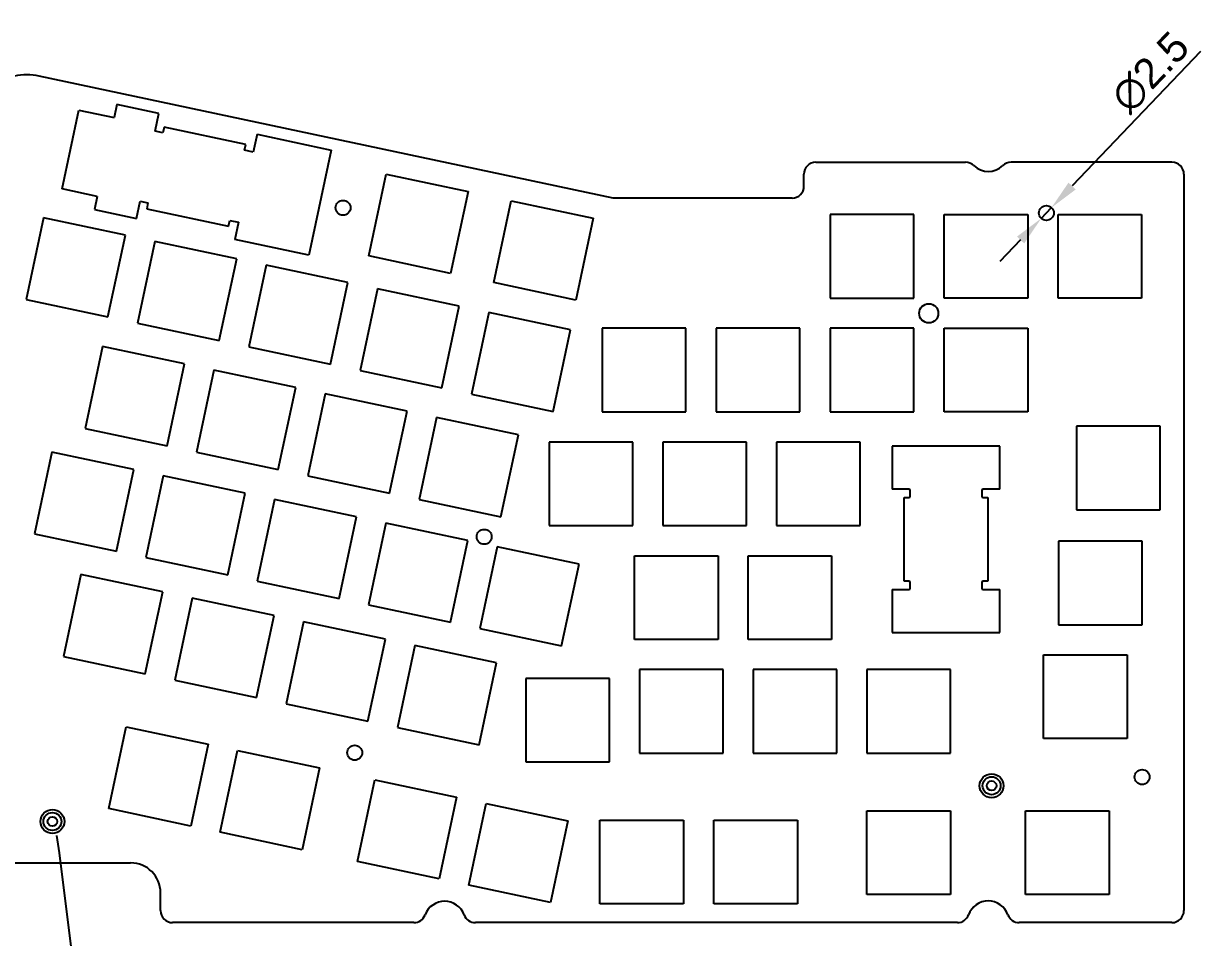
# Model space of a CAD drawing. Header units: millimetres. Extents: x 10619 to 11332, y 86 to 1699.
# Drawn here: x 10935.2 to 11132.2, y 182.6 to 335.7 of the extents above; entities that cross this region are included whole.
import ezdxf

# ---------------------------------------------------------------- set-up
doc = ezdxf.new("R2010")
doc.units = ezdxf.units.MM
doc.styles.add('标注', font='arial.ttf')
doc.dimstyles.new('ISO-25', dxfattribs={"dimtxt": 5, "dimasz": 5, "dimexe": 2, "dimexo": 0.5, "dimgap": 1, "dimtad": 1, "dimdec": 3, "dimdsep": 46, "dimtxsty": '标注', "dimcen": 2.5, "dimadec": 0, "dimazin": 0, "dimtfac": 1, "dimtdec": 3, "dimtmove": 0, "dimatfit": 3, "dimfxl": 1, "dimarcsym": 0})
doc.dimstyles.new('ISO-25$3', dxfattribs={"dimtxt": 5, "dimasz": 5, "dimexe": 2, "dimexo": 0.5, "dimgap": 1, "dimtad": 1, "dimtih": 1, "dimtoh": 1, "dimdec": 3, "dimdsep": 46, "dimtxsty": '标注', "dimcen": 2.5, "dimadec": 0, "dimazin": 0, "dimtfac": 1, "dimtdec": 3, "dimtmove": 0, "dimatfit": 3, "dimfxl": 1, "dimarcsym": 0})

# ---------------------------------------------------------------- blocks, each defined once
blk = doc.blocks.new('*D44')
at = {"color": 0, "lineweight": -2}
for p, q in [((11132.2, 330.95), (11110.72, 308.45)), ((11105.54, 303.02), (11107.26, 304.83)), ((11102.09, 299.41), (11098.63, 295.79))]:
    blk.add_line(p, q, dxfattribs=at)
at = {"color": 0}
for points in [[(11110.11, 309.02), (11111.32, 307.87), (11107.26, 304.83)], [(11101.48, 299.98), (11102.69, 298.83), (11105.54, 303.02)]]:
    blk.add_solid(points, dxfattribs=at)
at = {"layer": 'Defpoints', "color": 0}
for p in [(11107.26, 304.83), (11105.54, 303.02)]:
    blk.add_point(p, dxfattribs=at)
at = {"color": 0, "insert": (11123.8, 327.5), "char_height": 5, "attachment_point": 5, "rotation": 46.3269, "style": '标注'}
blk.add_mtext('∅2.5', dxfattribs=at)
blk = doc.blocks.new('BR')
at = {"color": 6, "linetype": 'Continuous'}
for p, q in [((11677.08, 1035.58), (11691.08, 1035.58)), ((11677.08, 1021.58), (11677.08, 1035.58)), ((11691.08, 1035.58), (11691.08, 1021.58)), ((11696.13, 1035.58), (11710.13, 1035.58)), ((11696.13, 1021.58), (11696.13, 1035.58)), ((11710.13, 1035.58), (11710.13, 1021.58)), ((11691.08, 1021.58), (11677.08, 1021.58)), ((11710.13, 1021.58), (11696.13, 1021.58)), ((11670.9, 978.43), (11684.9, 978.43)), ((11670.9, 964.43), (11670.9, 978.43)), ((11684.9, 978.43), (11684.9, 964.43)), ((11689.97, 978.43), (11703.97, 978.43)), ((11689.97, 964.43), (11689.97, 978.43)), ((11703.97, 978.43), (11703.97, 964.43)), ((11723.04, 978.43), (11709.04, 978.43)), ((11709.04, 978.43), (11709.04, 964.43)), ((11723.04, 964.43), (11723.04, 978.43)), ((11684.9, 964.43), (11670.9, 964.43)), ((11703.97, 964.43), (11689.97, 964.43)), ((11709.04, 964.43), (11723.04, 964.43)), ((11647.38, 959.7), (11633.68, 956.79)), ((11650.29, 946.01), (11647.38, 959.7)), ((11689.97, 959.38), (11703.97, 959.38)), ((11689.97, 945.38), (11689.97, 959.38)), ((11703.97, 959.38), (11703.97, 945.38)), ((11723.04, 959.38), (11709.04, 959.38)), ((11709.04, 959.38), (11709.04, 945.38)), ((11723.04, 945.38), (11723.04, 959.38)), ((11742.11, 959.38), (11728.11, 959.38)), ((11728.11, 959.38), (11728.11, 945.38)), ((11742.11, 945.38), (11742.11, 959.38)), ((11633.68, 956.79), (11636.6, 943.1)), ((11626.43, 955.25), (11612.74, 952.33)), ((11629.35, 941.55), (11626.43, 955.25)), ((11612.74, 952.33), (11615.65, 938.64)), ((11636.6, 943.1), (11650.29, 946.01)), ((11703.97, 945.38), (11689.97, 945.38)), ((11709.04, 945.38), (11723.04, 945.38)), ((11728.11, 945.38), (11742.11, 945.38)), ((11615.65, 938.64), (11629.35, 941.55))]:
    blk.add_line(p, q, dxfattribs=at)

msp = doc.modelspace()

# ---------------------------------------------------------------- linework, layer by layer
at = {"color": 7, "linetype": 'Continuous'}
for p, q in [((11033.8725, 306.4279), (10937.8154, 326.864)), ((10941.6663, 307.9574), (10944.4755, 321.1619)), ((10944.4755, 321.1619), (10950.3442, 319.9133)), ((10950.8124, 322.1141), (10950.3442, 319.9133)), ((10957.8548, 320.6158), (10950.8124, 322.1141)), ((10957.2183, 317.6242), (10957.8548, 320.6158)), ((10958.5115, 317.349), (10957.2183, 317.6242)), ((10958.7196, 318.3271), (10958.5115, 317.349)), ((10972.4132, 315.4138), (10958.7196, 318.3271)), ((10972.2051, 314.4357), (10972.4132, 315.4138)), ((10974.287, 317.1198), (10973.6506, 314.1282)), ((10974.287, 317.1198), (10986.709, 314.4771)), ((10973.6506, 314.1282), (10972.2051, 314.4357)), ((10986.709, 314.4771), (10982.9634, 296.8711)), ((11067.8263, 312.4279), (11092.8713, 312.4279)), ((11127.4264, 312.4279), (11100.5015, 312.4279)), ((11065.8263, 308.4279), (11065.8263, 310.4279)), ((11129.4264, 310.4279), (11129.4264, 187.1079)), ((10947.535, 306.7088), (10941.6663, 307.9574)), ((10947.535, 306.7088), (10947.0667, 304.5081)), ((10954.1091, 303.0098), (10954.7212, 305.8868)), ((10954.7212, 305.8868), (10956.0144, 305.6117)), ((10956.0144, 305.6117), (10955.8063, 304.6336)), ((11063.8263, 306.4279), (11033.8725, 306.4279)), ((10947.0667, 304.5081), (10954.1091, 303.0098)), ((10955.8063, 304.6336), (10969.4999, 301.7203)), ((10938.5459, 303.1427), (10935.6326, 289.4492)), ((10952.2394, 300.2294), (10938.5459, 303.1427)), ((10969.4999, 301.7203), (10969.7079, 302.6984)), ((10969.7079, 302.6984), (10971.1535, 302.3909)), ((10971.1535, 302.3909), (10970.5414, 299.5139)), ((10949.3261, 286.5359), (10952.2394, 300.2294)), ((10982.9634, 296.8711), (10970.5414, 299.5139)), ((10957.1789, 299.1786), (10954.2656, 285.485)), ((10970.8724, 296.2653), (10957.1789, 299.1786)), ((10967.9591, 282.5718), (10970.8724, 296.2653)), ((10975.8119, 295.2144), (10972.8986, 281.5209)), ((10989.5054, 292.3011), (10975.8119, 295.2144)), ((10986.5921, 278.6076), (10989.5054, 292.3011)), ((10994.4448, 291.2503), (10991.5315, 277.5567)), ((11008.1384, 288.337), (10994.4448, 291.2503)), ((10935.6326, 289.4492), (10949.3261, 286.5359)), ((11005.2251, 274.6434), (11008.1384, 288.337)), ((11013.0778, 287.2861), (11010.1645, 273.5926)), ((11026.7713, 284.3728), (11013.0778, 287.2861)), ((10954.2656, 285.485), (10967.9591, 282.5718)), ((11023.858, 270.6793), (11026.7713, 284.3728)), ((11046.0763, 284.6279), (11032.0763, 284.6279)), ((11032.0763, 284.6279), (11032.0763, 270.6279)), ((11046.0763, 270.6279), (11046.0763, 284.6279)), ((10948.4318, 281.5632), (10945.5185, 267.8696)), ((10962.1253, 278.6499), (10948.4318, 281.5632)), ((10972.8986, 281.5209), (10986.5921, 278.6076)), ((10959.212, 264.9563), (10962.1253, 278.6499)), ((10967.0648, 277.599), (10964.1515, 263.9055)), ((10980.7583, 274.6857), (10967.0648, 277.599)), ((10991.5315, 277.5567), (11005.2251, 274.6434)), ((10977.845, 260.9922), (10980.7583, 274.6857)), ((10985.6977, 273.6348), (10982.7844, 259.9413)), ((10999.3913, 270.7215), (10985.6977, 273.6348)), ((11010.1645, 273.5926), (11023.858, 270.6793)), ((10996.478, 257.028), (10999.3913, 270.7215)), ((11032.0763, 270.6279), (11046.0763, 270.6279)), ((11004.3307, 269.6707), (11001.4174, 255.9772)), ((11018.0242, 266.7574), (11004.3307, 269.6707)), ((11125.4264, 268.2279), (11111.4264, 268.2279)), ((11111.4264, 268.2279), (11111.4264, 254.2279)), ((11125.4264, 254.2279), (11125.4264, 268.2279)), ((10945.5185, 267.8696), (10959.212, 264.9563)), ((11015.1109, 253.0639), (11018.0242, 266.7574)), ((11037.1764, 265.5779), (11023.1764, 265.5779)), ((11023.1764, 265.5779), (11023.1764, 251.5779)), ((11037.1764, 251.5779), (11037.1764, 265.5779)), ((11056.2264, 265.5779), (11042.2264, 265.5779)), ((11042.2264, 265.5779), (11042.2264, 251.5779)), ((11056.2264, 251.5779), (11056.2264, 265.5779)), ((10939.9585, 263.8895), (10937.0452, 250.196)), ((10953.6521, 260.9762), (10939.9585, 263.8895)), ((10964.1515, 263.9055), (10977.845, 260.9922)), ((10950.7388, 247.2827), (10953.6521, 260.9762)), ((10958.5915, 259.9253), (10955.6782, 246.2318)), ((10972.285, 257.012), (10958.5915, 259.9253)), ((10982.7844, 259.9413), (10996.478, 257.028)), ((10969.3717, 243.3185), (10972.285, 257.012)), ((10977.2245, 255.9612), (10974.3112, 242.2676)), ((10990.918, 253.0479), (10977.2245, 255.9612)), ((11001.4174, 255.9772), (11015.1109, 253.0639)), ((11111.4264, 254.2279), (11125.4264, 254.2279)), ((10988.0047, 239.3543), (10990.918, 253.0479)), ((10937.0452, 250.196), (10950.7388, 247.2827)), ((10995.8575, 251.997), (10992.9442, 238.3035)), ((11009.551, 249.0837), (10995.8575, 251.997)), ((11023.1764, 251.5779), (11037.1764, 251.5779)), ((11042.2264, 251.5779), (11056.2264, 251.5779)), ((11006.6377, 235.3902), (11009.551, 249.0837)), ((11122.4264, 248.9779), (11108.4264, 248.9779)), ((11108.4264, 248.9779), (11108.4264, 234.9779)), ((11122.4264, 234.9779), (11122.4264, 248.9779)), ((11014.4904, 248.0328), (11011.5772, 234.3393)), ((11028.184, 245.1195), (11014.4904, 248.0328)), ((10955.6782, 246.2318), (10969.3717, 243.3185)), ((11025.2707, 231.426), (11028.184, 245.1195)), ((10944.7974, 243.3837), (10941.8841, 229.6902)), ((10958.4909, 240.4704), (10944.7974, 243.3837)), ((10955.5776, 226.7769), (10958.4909, 240.4704)), ((10974.3112, 242.2676), (10988.0047, 239.3543)), ((10963.4303, 239.4195), (10960.517, 225.726)), ((10977.1239, 236.5062), (10963.4303, 239.4195)), ((10974.2106, 222.8127), (10977.1239, 236.5062)), ((10992.9442, 238.3035), (11006.6377, 235.3902)), ((10982.0633, 235.4554), (10979.15, 221.7618)), ((10995.7568, 232.5421), (10982.0633, 235.4554)), ((11108.4264, 234.9779), (11122.4264, 234.9779)), ((10992.8435, 218.8485), (10995.7568, 232.5421)), ((11011.5772, 234.3393), (11025.2707, 231.426)), ((11000.6963, 231.4912), (10997.783, 217.7977)), ((11014.3898, 228.5779), (11000.6963, 231.4912)), ((10941.8841, 229.6902), (10955.5776, 226.7769)), ((11011.4765, 214.8844), (11014.3898, 228.5779)), ((11105.9211, 229.9279), (11119.9211, 229.9279)), ((11105.9211, 215.9279), (11105.9211, 229.9279)), ((11119.9211, 229.9279), (11119.9211, 215.9279)), ((11052.3264, 227.4779), (11038.3264, 227.4779)), ((11038.3264, 227.4779), (11038.3264, 213.4779)), ((11052.3264, 213.4779), (11052.3264, 227.4779)), ((10960.517, 225.726), (10974.2106, 222.8127)), ((11033.2764, 226.0079), (11019.2764, 226.0079)), ((11019.2764, 226.0079), (11019.2764, 212.0079)), ((11033.2764, 212.0079), (11033.2764, 226.0079)), ((10979.15, 221.7618), (10992.8435, 218.8485)), ((10949.4893, 204.1882), (10952.4026, 217.8817)), ((10952.4026, 217.8817), (10966.0961, 214.9684)), ((10997.783, 217.7977), (11011.4765, 214.8844)), ((10966.0961, 214.9684), (10963.1828, 201.2749)), ((11119.9211, 215.9279), (11105.9211, 215.9279)), ((10968.1223, 200.224), (10971.0356, 213.9176)), ((10971.0356, 213.9176), (10984.7291, 211.0043)), ((11038.3264, 213.4779), (11052.3264, 213.4779)), ((10984.7291, 211.0043), (10981.8158, 197.3107)), ((11019.2764, 212.0079), (11033.2764, 212.0079)), ((10991.0834, 195.3391), (10993.9967, 209.0326)), ((10993.9967, 209.0326), (11007.6902, 206.1193)), ((11007.6902, 206.1193), (11004.7769, 192.4258)), ((11009.7164, 191.3749), (11012.6297, 205.0684)), ((11012.6297, 205.0684), (11026.3232, 202.1551)), ((10963.1828, 201.2749), (10949.4893, 204.1882)), ((11076.3761, 203.8079), (11090.3761, 203.8079)), ((11076.3761, 189.8079), (11076.3761, 203.8079)), ((11090.3761, 203.8079), (11090.3761, 189.8079)), ((11102.9211, 203.8079), (11116.9211, 203.8079)), ((11102.9211, 189.8079), (11102.9211, 203.8079)), ((11116.9211, 203.8079), (11116.9211, 189.8079)), ((11026.3232, 202.1551), (11023.4099, 188.4616)), ((11031.6771, 202.2629), (11045.6771, 202.2629)), ((11031.6771, 188.2629), (11031.6771, 202.2629)), ((11045.6771, 202.2629), (11045.6771, 188.2629)), ((11050.7271, 202.2629), (11064.7271, 202.2629)), ((11050.7271, 188.2629), (11050.7271, 202.2629)), ((11064.7271, 202.2629), (11064.7271, 188.2629)), ((10981.8158, 197.3107), (10968.1223, 200.224)), ((10918.1264, 195.1079), (10953.1264, 195.1079)), ((11004.7769, 192.4258), (10991.0834, 195.3391)), ((11023.4099, 188.4616), (11009.7164, 191.3749)), ((10958.1264, 187.1079), (10958.1264, 190.1079)), ((11090.3761, 189.8079), (11076.3761, 189.8079)), ((11116.9211, 189.8079), (11102.9211, 189.8079)), ((11045.6771, 188.2629), (11031.6771, 188.2629)), ((11064.7271, 188.2629), (11050.7271, 188.2629)), ((11000.5348, 185.1079), (10960.1264, 185.1079)), ((11091.5039, 185.1079), (11010.8281, 185.1079)), ((11127.4264, 185.1079), (11101.8537, 185.1079))]:
    msp.add_line(p, q, dxfattribs=at)
at = {"color": 3, "linetype": 'Continuous'}
for p, q in [((11075.2264, 265.5779), (11061.2264, 265.5779)), ((11061.2264, 265.5779), (11061.2264, 251.5779)), ((11075.2264, 251.5779), (11075.2264, 265.5779)), ((11098.6014, 264.8779), (11080.6014, 264.8779)), ((11080.6014, 264.8779), (11080.6014, 257.6779)), ((11098.6014, 257.6779), (11098.6014, 264.8779)), ((11083.4014, 257.6779), (11080.6014, 257.6779)), ((11082.6014, 256.2779), (11083.4014, 256.2779)), ((11082.6014, 242.2779), (11082.6014, 256.2779)), ((11083.6014, 256.4779), (11083.6014, 257.4779)), ((11095.6014, 257.4779), (11095.6014, 256.4779)), ((11098.6014, 257.6779), (11095.8014, 257.6779)), ((11095.8014, 256.2779), (11096.6014, 256.2779)), ((11096.6014, 256.2779), (11096.6014, 242.2779)), ((11061.2264, 251.5779), (11075.2264, 251.5779)), ((11037.4614, 246.5279), (11051.4614, 246.5279)), ((11037.4614, 232.5279), (11037.4614, 246.5279)), ((11051.4614, 246.5279), (11051.4614, 232.5279)), ((11056.4614, 246.5279), (11070.4614, 246.5279)), ((11056.4614, 232.5279), (11056.4614, 246.5279)), ((11070.4614, 246.5279), (11070.4614, 232.5279)), ((11080.6014, 240.8779), (11083.4014, 240.8779)), ((11080.6014, 240.8779), (11080.6014, 233.6779)), ((11083.4014, 242.2779), (11082.6014, 242.2779)), ((11083.6014, 241.0779), (11083.6014, 242.0779)), ((11095.6014, 242.0779), (11095.6014, 241.0779)), ((11096.6014, 242.2779), (11095.8014, 242.2779)), ((11095.8014, 240.8779), (11098.6014, 240.8779)), ((11098.6014, 233.6779), (11098.6014, 240.8779)), ((11051.4614, 232.5279), (11037.4614, 232.5279)), ((11070.4614, 232.5279), (11056.4614, 232.5279)), ((11080.6014, 233.6779), (11098.6014, 233.6779))]:
    msp.add_line(p, q, dxfattribs=at)
at = {"color": 7, "linetype": 'Continuous'}
for centre in [(10988.6777, 304.7969), (11106.4013, 303.9279), (11012.2996, 249.7062), (10990.6291, 213.5458), (11122.4264, 209.4829)]:
    msp.add_circle(centre, 1.25, dxfattribs=at)
at = {"color": 7}
msp.add_circle((11086.7163, 287.1279), 1.6, dxfattribs=at)
at = {"color": 1, "linetype": 'Continuous'}
for centre, radius in [((11097.2355, 208.0243), 2), ((11097.2355, 208.0243), 1.5), ((11097.2355, 208.0243), 0.8), ((10940.0293, 202.0351), 2), ((10940.0293, 202.0351), 1.5), ((10940.0293, 202.0351), 0.8)]:
    msp.add_circle(centre, radius, dxfattribs=at)
at = {"color": 7, "linetype": 'Continuous'}
for centre, radius, start, end in [((10935.7344, 317.0829), 10, 77.989409, 101.93), ((11067.8263, 310.4279), 2, 90, 180), ((11092.8713, 310.4279), 2, 46.079955, 90), ((11096.6864, 314.3896), 3.5, 226.079955, 313.920045), ((11100.5015, 310.4279), 2, 90, 133.920045), ((11127.4264, 310.4279), 2, 0, 90), ((11063.8263, 308.4279), 2, 270, 0), ((10953.1264, 190.1079), 5, 0, 90), ((11005.6815, 185.1683), 3.5, 20.649404, 159.350596), ((11096.6788, 185.245), 3.5, 19.798428, 160.201572), ((10960.1264, 187.1079), 2, 180, 270), ((11000.5348, 187.1079), 2, 270, 339.350596), ((11010.8281, 187.1079), 2, 200.649404, 270), ((11091.5039, 187.1079), 2, 270, 340.201572), ((11101.8537, 187.1079), 2, 199.798428, 270), ((11127.4264, 187.1079), 2, 270, 0)]:
    msp.add_arc(centre, radius, start, end, dxfattribs=at)
at = {"color": 3, "linetype": 'Continuous'}
for centre, start, end in [((11083.4014, 257.4779), 0, 90), ((11083.4014, 256.4779), 270, 0), ((11095.8014, 257.4779), 90, 180), ((11095.8014, 256.4779), 180, 270), ((11083.4014, 242.0779), 0, 90), ((11083.4014, 241.0779), 270, 0), ((11095.8014, 242.0779), 90, 180), ((11095.8014, 241.0779), 180, 270)]:
    msp.add_arc(centre, 0.2, start, end, dxfattribs=at)

# ---------------------------------------------------------------- block references
at = {"color": 7, "xscale": -1, "rotation": 180}
msp.add_blockref('BR', (-619.7574, 1249.059), dxfattribs=at)

# ---------------------------------------------------------------- dimensions: what is measured, and where the dimension line sits
at = {"color": 7}
dim = msp.add_diameter_dim_2p(p1=(11105.5382, 303.0238), p2=(11107.2645, 304.832), dimstyle='ISO-25$3', override={"dimtih": 0, "dimtoh": 0, "dimdec": 2}, dxfattribs=at)
dim.commit()
dim.dimension.update_dxf_attribs({"geometry": '*D44', "text_midpoint": (11126.4705, 324.9488), "dimtype": 163})

# ---------------------------------------------------------------- leaders
at = {"color": 1, "lineweight": 0}
msp.add_leader([(10944.8939, 167.4348), (10941.2347, 196.765), (10940.78, 199.6659)], dimstyle='ISO-25', dxfattribs=at)

doc.saveas('drawing.dxf')
